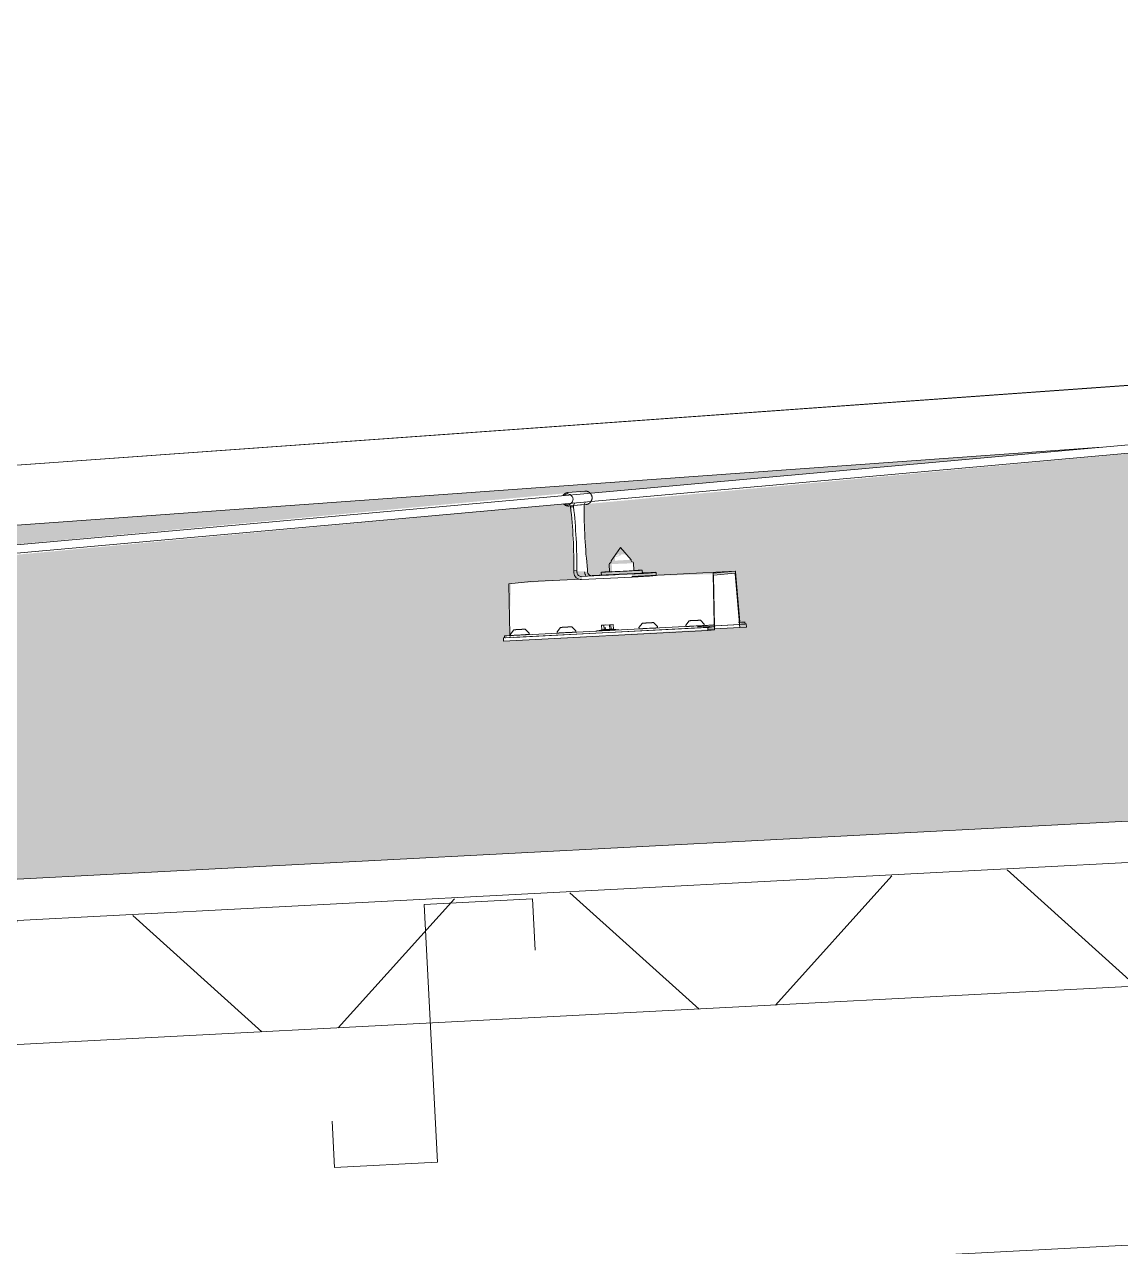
# Model space of a CAD drawing. Header units: millimetres. Extents: x 4237772 to 4686020, y -673 to 29459.
# Drawn here: x 4452934 to 4453996, y 10320 to 11504 of the extents above; entities that cross this region are included whole.
import ezdxf

# ---------------------------------------------------------------- set-up
doc = ezdxf.new("R2010")
doc.units = ezdxf.units.MM
for name, color, linetype, lineweight in [('A-DETL', 90, 'Continuous', 18), ('A-GENM', 13, 'Continuous', 5), ('A-ROOF', 132, 'Continuous', 5), ('A-ROOF-PATT', 132, 'Continuous', 5), ('Q-SPCQ', 91, 'Continuous', 5)]:
    doc.layers.add(name, color=color, linetype=linetype, lineweight=lineweight)

# ---------------------------------------------------------------- blocks, each defined once
blk = doc.blocks.new('Static Line_Sayfa_Metal Deck_Pan Mount - Up to 15 _ pitch - Max 2 Users-1848369-SECTION - GRIDS B1-B2')
at = {"layer": 'Q-SPCQ'}
for p, q in [((4430069.6, 11248.9), (4421898.8, 10513.6)), ((4421899.5, 10505.7), (4430070.3, 11240.9)), ((4427849, 11051.6), (4427832.7, 11050.1)), ((4427849.3, 11051.6), (4427849, 11051.6)), ((4427833.6, 11037.1), (4427833.9, 11037.2)), ((4427833.9, 11037.2), (4427850.2, 11038.6)), ((4427835.2, 11037.5), (4427835.2, 11036.3)), ((4427835.2, 11036.3), (4427838.2, 11036.5)), ((4427838.1, 11037.7), (4427839.2, 11039.8)), ((4427838.1, 11037.7), (4427848.4, 11038.6)), ((4427838.2, 11036.5), (4427838.1, 11037.7)), ((4427849.5, 11040.7), (4427848.4, 11038.6)), ((4427848.4, 11038.6), (4427848.5, 11037.4)), ((4427874.6, 10984.1), (4427883.7, 10997)), ((4427894, 10985.1), (4427883.7, 10997)), ((4427872.7, 10980.8), (4427873.1, 10981.5)), ((4427872.7, 10980.8), (4427873.1, 10973.4)), ((4427874.3, 10982.3), (4427873.1, 10981.5)), ((4427874.7, 10983), (4427874.3, 10982.3)), ((4427874.6, 10984.1), (4427874.7, 10983)), ((4427894, 10984.1), (4427894, 10985.1)), ((4427894, 10984.1), (4427894.5, 10983.4)), ((4427895.8, 10982.7), (4427894.5, 10983.4)), ((4427896.2, 10982), (4427895.8, 10982.7)), ((4427896.6, 10974.6), (4427896.2, 10982)), ((4427775.5, 10961.9), (4427796.8, 10963.9)), ((4427845.8, 10966.4), (4427796.8, 10963.9)), ((4427841.4, 10974.6), (4427838.5, 10974.4)), ((4427838.5, 10974.4), (4427838.6, 10972.4)), ((4427841.5, 10972.6), (4427841.4, 10974.6)), ((4427894.7, 10971.3), (4427845.7, 10968.8)), ((4427845.9, 10965.8), (4427894.9, 10968.3)), ((4427851.7, 10975.5), (4427851.8, 10973.5)), ((4427856, 10969.7), (4427905, 10972.2)), ((4427865, 10973), (4427865.2, 10970)), ((4427994.9, 10974.1), (4427894.8, 10968.9)), ((4427905.2, 10969.2), (4427894.9, 10968.7)), ((4427904.9, 10972), (4427904.7, 10975)), ((4427911.5, 10972.2), (4427917.9, 10972.8)), ((4427911.7, 10969.3), (4427918.1, 10969.8)), ((4427918.2, 10969.8), (4427918.1, 10972.8)), ((4427973.4, 10971.4), (4427974.4, 10922.8)), ((4427994.9, 10974.1), (4427973.5, 10972.2)), ((4427973.8, 10970.2), (4427994.8, 10972.1)), ((4427974.7, 10920.8), (4427973.8, 10969.4)), ((4427994.9, 10971.3), (4427999.1, 10923)), ((4427999.2, 10925), (4427995, 10973.3)), ((4427776.3, 10912.6), (4427775.4, 10961.2)), ((4427770.2, 10909.3), (4427968.2, 10919.5)), ((4427770.3, 10906.3), (4427968.4, 10916.5)), ((4427780, 10911.8), (4427958.2, 10921)), ((4427780.1, 10909.8), (4427958.3, 10919)), ((4427865.8, 10917.2), (4427860.1, 10916)), ((4427868.7, 10921.9), (4427865.4, 10921.7)), ((4427865.4, 10921.7), (4427867.5, 10921.8)), ((4427865.6, 10917.2), (4427865.4, 10921.7)), ((4427869, 10916.5), (4427865.6, 10916.3)), ((4427867.5, 10921.8), (4427873.1, 10922.1)), ((4427867.5, 10921.8), (4427867.7, 10917.2)), ((4427867.8, 10916.4), (4427873.4, 10916.7)), ((4427868.9, 10919.9), (4427869, 10917.4)), ((4427873.1, 10922.1), (4427876.6, 10922.3)), ((4427873.1, 10922.1), (4427873.3, 10917.5)), ((4427873.4, 10916.7), (4427876.9, 10916.9)), ((4427876.6, 10922.3), (4427874.3, 10922.2)), ((4427874.3, 10922.2), (4427874.6, 10917.6)), ((4427876.9, 10916.9), (4427874.6, 10916.8)), ((4427882, 10917.1), (4427876.4, 10917.7)), ((4427876.6, 10922.3), (4427876.8, 10917.7)), ((4427901.6, 10919.5), (4427901.7, 10918.1)), ((4427919.6, 10919.1), (4427919.6, 10920.4)), ((4427946.9, 10921.8), (4427947, 10920.5)), ((4427958.3, 10920.2), (4427999.2, 10922.3)), ((4427999.1, 10922.3), (4427958.3, 10920.2)), ((4427974.7, 10920.1), (4427958.3, 10919.2)), ((4427964.9, 10921.4), (4427964.9, 10922.7)), ((4427974.7, 10920.1), (4427968.2, 10919.5)), ((4427968.2, 10919.5), (4427968.4, 10916.5)), ((4427968.3, 10917.7), (4427999.3, 10919.3)), ((4427968.4, 10916.5), (4427974.8, 10917.1)), ((4427968.4, 10916.8), (4427974.8, 10917.1)), ((4427974.3, 10922.1), (4427969.4, 10921.6)), ((4427969.5, 10919.6), (4427974.6, 10920.1)), ((4427974.8, 10917.1), (4427974.7, 10920.1)), ((4428005.6, 10922.9), (4427999.1, 10922.3)), ((4427999.1, 10922.3), (4427999.3, 10919.3)), ((4427999.2, 10922.5), (4428005.6, 10922.9)), ((4427999.2, 10922.3), (4428004.3, 10922.7)), ((4428004.2, 10924.7), (4427999.3, 10924.3)), ((4427999.3, 10919.3), (4428005.7, 10919.9)), ((4427999.3, 10919.5), (4428005.7, 10919.9)), ((4428004.4, 10922.8), (4428004.3, 10924.8)), ((4428005.7, 10919.9), (4428005.6, 10922.9)), ((4427770.2, 10909.3), (4427776.6, 10909.9)), ((4427770.3, 10906.3), (4427770.2, 10909.3)), ((4427771.3, 10911.4), (4427771.4, 10909.4)), ((4427771.4, 10911.4), (4427776.2, 10911.8)), ((4427776.5, 10909.9), (4427771.5, 10909.4)), ((4427780.1, 10910.1), (4427776.6, 10909.9)), ((4427777.1, 10913), (4427777.1, 10911.7)), ((4427795.1, 10912.7), (4427795.1, 10914)), ((4427822.4, 10915.4), (4427822.4, 10914.1)), ((4427840.4, 10915), (4427840.3, 10916.3)), ((4427865.6, 10916.3), (4427867.8, 10916.4))]:
    blk.add_line(p, q, dxfattribs=at)
at = {"layer": 'Q-SPCQ', "flags": 128}
for points in [[(4427832.7, 11050.1), (4427832.5, 11050.1), (4427832.2, 11050), (4427831.9, 11050), (4427831.7, 11049.9), (4427831.4, 11049.9), (4427831.2, 11049.8), (4427830.9, 11049.7), (4427830.7, 11049.6), (4427830.4, 11049.5), (4427830.2, 11049.3), (4427830, 11049.2), (4427829.8, 11049.1), (4427829.5, 11048.9), (4427829.3, 11048.8), (4427829.1, 11048.6), (4427828.9, 11048.4), (4427828.7, 11048.3), (4427828.6, 11048.1), (4427828.4, 11047.9), (4427828.2, 11047.7), (4427828.1, 11047.5), (4427827.9, 11047.3)], [(4427850.2, 11038.6), (4427850.5, 11038.7), (4427850.7, 11038.7), (4427851, 11038.7), (4427851.3, 11038.8), (4427851.5, 11038.9), (4427851.8, 11039), (4427852, 11039), (4427852.3, 11039.1), (4427852.5, 11039.3), (4427852.7, 11039.4), (4427853, 11039.5), (4427853.2, 11039.6), (4427853.4, 11039.8), (4427853.6, 11039.9), (4427853.8, 11040.1), (4427854, 11040.3), (4427854.2, 11040.5), (4427854.4, 11040.6), (4427854.6, 11040.8), (4427854.7, 11041), (4427854.9, 11041.2), (4427855, 11041.5), (4427855.2, 11041.7), (4427855.3, 11041.9), (4427855.4, 11042.1), (4427855.5, 11042.4), (4427855.7, 11042.6), (4427855.7, 11042.8), (4427855.8, 11043.1), (4427855.9, 11043.3), (4427856, 11043.6), (4427856, 11043.8), (4427856.1, 11044.1), (4427856.1, 11044.3), (4427856.1, 11044.6), (4427856.2, 11044.8), (4427856.2, 11045.1), (4427856.2, 11045.4), (4427856.1, 11045.6), (4427856.1, 11045.9), (4427856.1, 11046.1), (4427856, 11046.4), (4427856, 11046.6), (4427855.9, 11046.9), (4427855.8, 11047.1), (4427855.8, 11047.4), (4427855.7, 11047.6), (4427855.6, 11047.8), (4427855.4, 11048.1), (4427855.3, 11048.3), (4427855.2, 11048.5), (4427855, 11048.7), (4427854.9, 11048.9), (4427854.7, 11049.2), (4427854.6, 11049.3), (4427854.4, 11049.5), (4427854.2, 11049.7), (4427854, 11049.9), (4427853.8, 11050.1), (4427853.6, 11050.2), (4427853.4, 11050.4), (4427853.2, 11050.5), (4427853, 11050.7), (4427852.8, 11050.8), (4427852.5, 11050.9), (4427852.3, 11051), (4427852, 11051.1), (4427851.8, 11051.2), (4427851.5, 11051.3), (4427851.3, 11051.4), (4427851, 11051.4), (4427850.8, 11051.5), (4427850.5, 11051.5), (4427850.2, 11051.6), (4427850, 11051.6), (4427849.7, 11051.6), (4427849.5, 11051.6), (4427849.3, 11051.6)], [(4427828.5, 11039.2), (4427828.7, 11039), (4427828.9, 11038.8), (4427829.1, 11038.6), (4427829.3, 11038.5), (4427829.5, 11038.3), (4427829.7, 11038.2), (4427830, 11038), (4427830.2, 11037.9), (4427830.4, 11037.8), (4427830.7, 11037.7), (4427830.9, 11037.6), (4427831.1, 11037.5), (4427831.4, 11037.4), (4427831.7, 11037.3), (4427831.9, 11037.3), (4427832.2, 11037.2), (4427832.4, 11037.2), (4427832.7, 11037.2), (4427833, 11037.1), (4427833.2, 11037.1), (4427833.5, 11037.1), (4427833.6, 11037.1)], [(4427777.1, 10913), (4427780.4, 10917.2), (4427780.6, 10917.2), (4427780.7, 10917.2), (4427780.8, 10917.2)], [(4427795.1, 10914), (4427791.3, 10917.8), (4427791.1, 10917.8), (4427791, 10917.8), (4427790.9, 10917.8), (4427790.8, 10917.8), (4427790.8, 10917.8), (4427790.7, 10917.8), (4427790.6, 10917.8), (4427790.6, 10917.8), (4427790.5, 10917.8), (4427790.4, 10917.8), (4427790.3, 10917.8), (4427790.2, 10917.8), (4427790.1, 10917.7), (4427790, 10917.7), (4427789.9, 10917.7), (4427789.8, 10917.7), (4427789.6, 10917.7), (4427789.5, 10917.7), (4427789.3, 10917.7), (4427789.2, 10917.7), (4427789, 10917.7), (4427788.9, 10917.7), (4427788.7, 10917.7), (4427788.6, 10917.7), (4427788.4, 10917.7), (4427788.2, 10917.7), (4427788, 10917.6), (4427787.9, 10917.6), (4427787.7, 10917.6), (4427787.5, 10917.6), (4427787.3, 10917.6), (4427787.1, 10917.6), (4427786.9, 10917.6), (4427786.7, 10917.6), (4427786.5, 10917.6), (4427786.3, 10917.6), (4427786.1, 10917.6), (4427785.9, 10917.5), (4427785.7, 10917.5), (4427785.5, 10917.5), (4427785.3, 10917.5), (4427785.1, 10917.5), (4427784.9, 10917.5), (4427784.7, 10917.5), (4427784.5, 10917.5), (4427784.3, 10917.5), (4427784.1, 10917.4), (4427784, 10917.4), (4427783.8, 10917.4), (4427783.6, 10917.4), (4427783.4, 10917.4), (4427783.2, 10917.4), (4427783.1, 10917.4), (4427782.9, 10917.4), (4427782.7, 10917.4), (4427782.6, 10917.4), (4427782.4, 10917.4), (4427782.3, 10917.3), (4427782.2, 10917.3), (4427782, 10917.3), (4427781.9, 10917.3), (4427781.8, 10917.3), (4427781.7, 10917.3), (4427781.6, 10917.3), (4427781.4, 10917.3), (4427781.4, 10917.3), (4427781.3, 10917.3), (4427781.2, 10917.3), (4427781.1, 10917.3), (4427781, 10917.3), (4427781, 10917.3), (4427780.9, 10917.3), (4427780.8, 10917.3), (4427780.8, 10917.3), (4427780.8, 10917.2)], [(4427822.4, 10915.4), (4427825.7, 10919.5), (4427825.9, 10919.6), (4427826, 10919.6), (4427826.1, 10919.6)], [(4427840.3, 10916.3), (4427836.6, 10920.1), (4427836.4, 10920.1), (4427836.3, 10920.1), (4427836.2, 10920.1), (4427836.1, 10920.1), (4427836.1, 10920.1), (4427836, 10920.1), (4427835.9, 10920.1), (4427835.9, 10920.1), (4427835.8, 10920.1), (4427835.7, 10920.1), (4427835.6, 10920.1), (4427835.5, 10920.1), (4427835.4, 10920.1), (4427835.3, 10920.1), (4427835.2, 10920.1), (4427835.1, 10920.1), (4427834.9, 10920.1), (4427834.8, 10920.1), (4427834.6, 10920), (4427834.5, 10920), (4427834.3, 10920), (4427834.2, 10920), (4427834, 10920), (4427833.9, 10920), (4427833.7, 10920), (4427833.5, 10920), (4427833.3, 10920), (4427833.2, 10920), (4427833, 10920), (4427832.8, 10920), (4427832.6, 10919.9), (4427832.4, 10919.9), (4427832.2, 10919.9), (4427832, 10919.9), (4427831.8, 10919.9), (4427831.6, 10919.9), (4427831.4, 10919.9), (4427831.2, 10919.9), (4427831, 10919.9), (4427830.8, 10919.9), (4427830.6, 10919.8), (4427830.4, 10919.8), (4427830.2, 10919.8), (4427830, 10919.8), (4427829.8, 10919.8), (4427829.6, 10919.8), (4427829.4, 10919.8), (4427829.3, 10919.8), (4427829.1, 10919.8), (4427828.9, 10919.8), (4427828.7, 10919.7), (4427828.5, 10919.7), (4427828.4, 10919.7), (4427828.2, 10919.7), (4427828, 10919.7), (4427827.9, 10919.7), (4427827.7, 10919.7), (4427827.6, 10919.7), (4427827.5, 10919.7), (4427827.3, 10919.7), (4427827.2, 10919.7), (4427827.1, 10919.6), (4427827, 10919.6), (4427826.8, 10919.6), (4427826.7, 10919.6), (4427826.6, 10919.6), (4427826.6, 10919.6), (4427826.5, 10919.6), (4427826.4, 10919.6), (4427826.3, 10919.6), (4427826.3, 10919.6), (4427826.2, 10919.6), (4427826.1, 10919.6), (4427826.1, 10919.6), (4427826.1, 10919.6)], [(4427901.6, 10919.5), (4427904.9, 10923.6), (4427905.2, 10923.7), (4427905.3, 10923.7), (4427905.3, 10923.7)], [(4427919.6, 10920.4), (4427915.8, 10924.2), (4427915.6, 10924.2), (4427915.5, 10924.2), (4427915.4, 10924.2), (4427915.4, 10924.2), (4427915.3, 10924.2), (4427915.2, 10924.2), (4427915.2, 10924.2), (4427915.1, 10924.2), (4427915, 10924.2), (4427914.9, 10924.2), (4427914.8, 10924.2), (4427914.7, 10924.2), (4427914.6, 10924.2), (4427914.5, 10924.2), (4427914.4, 10924.2), (4427914.3, 10924.2), (4427914.1, 10924.1), (4427914, 10924.1), (4427913.9, 10924.1), (4427913.7, 10924.1), (4427913.6, 10924.1), (4427913.4, 10924.1), (4427913.2, 10924.1), (4427913.1, 10924.1), (4427912.9, 10924.1), (4427912.7, 10924.1), (4427912.6, 10924.1), (4427912.4, 10924.1), (4427912.2, 10924), (4427912, 10924), (4427911.8, 10924), (4427911.6, 10924), (4427911.4, 10924), (4427911.2, 10924), (4427911, 10924), (4427910.8, 10924), (4427910.6, 10924), (4427910.4, 10924), (4427910.2, 10923.9), (4427910, 10923.9), (4427909.8, 10923.9), (4427909.6, 10923.9), (4427909.4, 10923.9), (4427909.2, 10923.9), (4427909, 10923.9), (4427908.9, 10923.9), (4427908.7, 10923.9), (4427908.5, 10923.9), (4427908.3, 10923.8), (4427908.1, 10923.8), (4427907.9, 10923.8), (4427907.8, 10923.8), (4427907.6, 10923.8), (4427907.4, 10923.8), (4427907.3, 10923.8), (4427907.1, 10923.8), (4427907, 10923.8), (4427906.8, 10923.8), (4427906.7, 10923.8), (4427906.5, 10923.7), (4427906.4, 10923.7), (4427906.3, 10923.7), (4427906.2, 10923.7), (4427906.1, 10923.7), (4427906, 10923.7), (4427905.9, 10923.7), (4427905.8, 10923.7), (4427905.7, 10923.7), (4427905.6, 10923.7), (4427905.6, 10923.7), (4427905.5, 10923.7), (4427905.4, 10923.7), (4427905.4, 10923.7), (4427905.3, 10923.7), (4427905.3, 10923.7)], [(4427946.9, 10921.8), (4427950.2, 10926), (4427950.5, 10926), (4427950.6, 10926), (4427950.6, 10926)], [(4427964.9, 10922.7), (4427961.1, 10926.5), (4427960.9, 10926.5), (4427960.8, 10926.5), (4427960.7, 10926.5), (4427960.7, 10926.5), (4427960.6, 10926.5), (4427960.5, 10926.5), (4427960.5, 10926.5), (4427960.4, 10926.5), (4427960.3, 10926.5), (4427960.2, 10926.5), (4427960.1, 10926.5), (4427960, 10926.5), (4427959.9, 10926.5), (4427959.8, 10926.5), (4427959.7, 10926.5), (4427959.6, 10926.5), (4427959.4, 10926.5), (4427959.3, 10926.5), (4427959.2, 10926.5), (4427959, 10926.5), (4427958.9, 10926.5), (4427958.7, 10926.4), (4427958.5, 10926.4), (4427958.4, 10926.4), (4427958.2, 10926.4), (4427958, 10926.4), (4427957.9, 10926.4), (4427957.7, 10926.4), (4427957.5, 10926.4), (4427957.3, 10926.4), (4427957.1, 10926.4), (4427956.9, 10926.4), (4427956.7, 10926.3), (4427956.5, 10926.3), (4427956.3, 10926.3), (4427956.1, 10926.3), (4427955.9, 10926.3), (4427955.7, 10926.3), (4427955.5, 10926.3), (4427955.3, 10926.3), (4427955.1, 10926.3), (4427954.9, 10926.3), (4427954.7, 10926.2), (4427954.5, 10926.2), (4427954.3, 10926.2), (4427954.1, 10926.2), (4427954, 10926.2), (4427953.8, 10926.2), (4427953.6, 10926.2), (4427953.4, 10926.2), (4427953.2, 10926.2), (4427953.1, 10926.2), (4427952.9, 10926.1), (4427952.7, 10926.1), (4427952.6, 10926.1), (4427952.4, 10926.1), (4427952.3, 10926.1), (4427952.1, 10926.1), (4427952, 10926.1), (4427951.8, 10926.1), (4427951.7, 10926.1), (4427951.6, 10926.1), (4427951.5, 10926.1), (4427951.4, 10926.1), (4427951.3, 10926), (4427951.2, 10926), (4427951.1, 10926), (4427951, 10926), (4427950.9, 10926), (4427950.8, 10926), (4427950.8, 10926), (4427950.7, 10926), (4427950.7, 10926), (4427950.6, 10926), (4427950.6, 10926)]]:
    blk.add_lwpolyline(points, dxfattribs=at)
at = {"layer": 'Q-SPCQ'}
for centre, major_axis, ratio, start_param, end_param in [((4427832.5, 11043.6), (-0.47, 5.2), 0.991613, 0, 0.578027), ((4427832.5, 11043.6), (-0.47, 5.2), 0.991613, 5.198059, 6.245256), ((4427832.5, 11043.6), (-0.47, 5.2), 0.991613, 2.471398, 3.103664), ((4427832.5, 11043.6), (-0.47, 5.2), 0.991613, 3.103664, 4.150861), ((4427828.8, 11004.6), (-3.6, 69.9), 0.129148, 4.258548, 5.176114), ((4427832.5, 11043.6), (-0.47, 5.2), 0.991613, 4.237039, 5.130608), ((4427831.7, 11004.8), (-3.6, 69.9), 0.129148, 4.258548, 5.176114), ((4427858.2, 11007.2), (-3.6, 69.9), 0.129148, 1.116956, 2.034521), ((4427845.5, 10972.8), (-0.63, 6.97), 0.991613, 1.532867, 3.103664), ((4427845.5, 10972.8), (-0.36, 3.98), 0.991613, 1.532867, 3.103664), ((4427855.8, 10973.7), (-0.63, 6.97), 0.991613, 1.532867, 2.056466), ((4427855.8, 10973.7), (-0.36, 3.98), 0.991613, 1.532867, 2.841864), ((4427884.9, 10974), (19.8, 1), 0.004901, 3.012082, 6.153674), ((4427885, 10971), (19.8, 1), 0.004901, 3.012082, 6.153674), ((4427884.9, 10974), (19.8, 1), 0.004901, 2.076476, 3.012082), ((4427885, 10971), (19.8, 1), 0.004901, 6.153674, 9.295267), ((4427884.9, 10974), (11.7, 0.6), 0.004901, 3.012082, 6.153674), ((4427884.9, 10974), (11.7, 0.6), 0.004901, 2.602437, 3.012082), ((4427896.7, 10971.5), (15, 0.8), 0.004901, 4.582878, 6.153674), ((4427896.8, 10968.5), (15, 0.8), 0.004901, 4.582878, 6.153674), ((4427884.9, 10974), (19.8, 1), 0.004901, 6.153674, 7.186127), ((4427903.1, 10972.1), (15, 0.8), 0.004901, 6.153674, 7.724471), ((4427903.2, 10969.1), (15, 0.8), 0.004901, 6.153674, 7.724471), ((4427973.6, 10971.2), (-0.051, 0.999), 0.129148, 0.004942, 1.323579), ((4427973.9, 10969.2), (-0.051, 0.999), 0.129148, 0.004942, 1.323579), ((4427994.8, 10971.1), (-0.051, 0.999), 0.129148, 4.969491, 6.283185), ((4427994.9, 10973.1), (-0.051, 0.999), 0.129148, 4.969491, 5.848582), ((4427775.5, 10960.9), (-0.051, 0.999), 0.129148, 0.224715, 1.323579), ((4427871, 10916.6), (11, 0.6), 0.004901, 6.153674, 9.295267), ((4427871, 10916.6), (11, 0.6), 0.004901, 5.106477, 6.153674), ((4427910.7, 10918.6), (8.99, 0.47), 0.004901, 3.012082, 4.059279), ((4427910.7, 10918.6), (8.99, 0.47), 0.004901, 6.153674, 9.295267), ((4427910.7, 10918.6), (8.99, 0.47), 0.004901, 5.106477, 6.153674), ((4427956, 10920.9), (8.99, 0.47), 0.004901, 3.012082, 4.059279), ((4427956, 10920.9), (8.99, 0.47), 0.004901, 6.153674, 9.295267), ((4427959.5, 10921.1), (9.99, 0.52), 0.004901, 4.582878, 6.153674), ((4427956, 10920.9), (8.99, 0.47), 0.004901, 5.106477, 6.153674), ((4427959.6, 10919.1), (9.99, 0.52), 0.004901, 5.630076, 6.153674), ((4427974.2, 10923.1), (-0.051, 0.999), 0.129148, 3.366308, 4.465172), ((4427974.5, 10921.1), (-0.051, 0.999), 0.129148, 3.146535, 4.465172), ((4427994.3, 10924.2), (9.99, 0.52), 0.004901, 6.153674, 7.462671), ((4427994.4, 10922.2), (9.99, 0.52), 0.004901, 6.153674, 7.462671), ((4427999.2, 10923.3), (-0.051, 0.999), 0.129148, 1.827898, 2.926762), ((4427999.3, 10925.3), (-0.051, 0.999), 0.129148, 1.827898, 3.141593), ((4427781.3, 10911.9), (9.99, 0.52), 0.004901, 3.012082, 4.582878), ((4427781.4, 10909.9), (9.99, 0.52), 0.004901, 3.012082, 3.535681), ((4427776.2, 10912.8), (-0.051, 0.999), 0.129148, 3.366308, 4.465172), ((4427776.5, 10910.9), (-0.051, 0.999), 0.129148, 3.146535, 4.465172), ((4427786.1, 10912.2), (8.99, 0.47), 0.004901, 3.012082, 3.86853), ((4427786.1, 10912.2), (8.99, 0.47), 0.004901, 6.153674, 9.295267), ((4427786.1, 10912.2), (8.99, 0.47), 0.004901, 5.106477, 6.153674), ((4427831.4, 10914.5), (8.99, 0.47), 0.004901, 3.012082, 4.059279), ((4427831.4, 10914.5), (8.99, 0.47), 0.004901, 6.153674, 9.295267), ((4427831.4, 10914.5), (8.99, 0.47), 0.004901, 5.106477, 6.153674), ((4427871, 10916.6), (11, 0.6), 0.004901, 3.012082, 4.059279)]:
    blk.add_ellipse(centre, major_axis=major_axis, ratio=ratio, start_param=start_param, end_param=end_param, dxfattribs=at)
for points in [[(4427865.6, 10917.2), (4427866.2, 10917.3), (4427867.3, 10917.4), (4427868.4, 10917.4), (4427869, 10917.4)], [(4427867.7, 10917.2), (4427867.4, 10917.3), (4427866.7, 10917.4), (4427866, 10917.3), (4427865.6, 10917.2)], [(4427873.3, 10917.5), (4427872.4, 10917.5), (4427870.5, 10917.5), (4427868.7, 10917.4), (4427867.7, 10917.2)], [(4427869, 10917.4), (4427869.9, 10917.5), (4427871.8, 10917.7), (4427873.6, 10917.7), (4427874.6, 10917.6)], [(4427876.8, 10917.7), (4427876.2, 10917.7), (4427875.1, 10917.8), (4427873.9, 10917.6), (4427873.3, 10917.5)], [(4427874.6, 10917.6), (4427874.9, 10917.7), (4427875.7, 10917.8), (4427876.4, 10917.8), (4427876.8, 10917.7)]]:
    blk.add_open_spline(points, degree=3, dxfattribs=at)
blk = doc.blocks.new('GT01 - GT01-2642391-SECTION - GRIDS B1-B2')
at = {"layer": 'A-GENM'}
for p, q in [((4409876.5, 9824.6), (4428941.3, 11194.8)), ((4409878.6, 9824.6), (4428943.2, 11194.8))]:
    blk.add_line(p, q, dxfattribs=at)

msp = doc.modelspace()

# ---------------------------------------------------------------- hatches: boundary and pattern name
at = {"layer": 'A-ROOF-PATT'}
h = msp.add_hatch(dxfattribs=at)
h.set_pattern_fill('FP_187', color=256, style=0, pattern_type=2)
h.set_pattern_definition([(3.013, (37691.9309, -226018.123), (-31.18210451525, -1.0529e-05), [])])
h.paths.add_polyline_path([(4446822.7, 10371.9), (4446831.5, 10372.4), (4446831.7, 10369.1), (4446837.2, 10370), (4446837.1, 10372.7), (4446822.1, 10371.9)])
h.paths.add_polyline_path([(4447460.8, 10390.4), (4447461.4, 10390.4), (4447460.8, 10426.5)])
h.paths.add_polyline_path([(4435506.2, 9766.6), (4446705.4, 10350.9), (4446710.4, 10360.2), (4446785.1, 10367.4), (4446784.9, 10370), (4446800.8, 10373.4), (4446800.3, 10382.5), (4446826.3, 10384), (4446826.9, 10372.6), (4446852.5, 10373.8), (4446852.8, 10370.2), (4446922.5, 10373.8), (4446927.3, 10362.5), (4447460.8, 10390.4), (4447462.7, 10427.3), (4447531.2, 10432.2), (4447531.1, 10434.1), (4447580.2, 10434.4), (4447580.2, 10434.2), (4447680.2, 10437.1), (4447680.7, 10432.2), (4447684.4, 10402), (4461505.4, 11123.2), (4461702.7, 11188.8), (4461702.7, 11216.8), (4461413.3, 11202), (4461413.3, 11495.4), (4461113.1, 11479.6), (4461111.4, 11277.7), (4460816.9, 11226.6), (4460803.9, 11228.3), (4460788.7, 11235.7), (4460779, 11244.5), (4460771.9, 11255.5), (4460768, 11268), (4460767.5, 11281), (4460770.3, 11293.8), (4460775.3, 11303.8), (4460785.5, 11315), (4460797.5, 11322.2), (4460814.6, 11327), (4461013.1, 11362), (4461013.1, 11474.3), (4456579.3, 11241.1), (4456599.2, 11193.6), (4456641.7, 11195.8), (4456641.7, 11189.8), (4456526.4, 11181.1), (4456524.9, 11187.2), (4456505.6, 11233.2), (4456436.4, 11228.9), (4456419.8, 11178.3), (4456306.6, 11169.8), (4456306.4, 11175.8), (4456349.2, 11179.6), (4456366.4, 11229.1), (4456348.5, 11228.9), (4455705.8, 11195.1), (4455707.7, 11174), (4455697.4, 11174.6), (4455696, 11175), (4455694.3, 11174.9), (4455693.6, 11194.5), (4454961.7, 11155.2), (4454964.9, 11107.2), (4454954.6, 11107.7), (4454953.8, 11108.2), (4454951.5, 11108.1), (4454949.8, 11155.3), (4454420.5, 11126), (4454221.1, 11106), (4454218.8, 11104), (4454220.6, 11056.5), (4454222.1, 11040.3), (4454211.8, 11040.9), (4454211.1, 11041.4), (4454208.8, 11041.3), (4454206.2, 11096.3), (4454207, 11103.2), (4454208.5, 11103.3), (4454208.5, 11104.4), (4454203, 11105.2), (4454198.4, 11106), (4453478.3, 11039.1), (4453476, 11037.1), (4453477.9, 10989.7), (4453479.4, 10973.5), (4453469.1, 10974.1), (4453468.3, 10974.5), (4453466, 10974.4), (4453463.5, 11029.4), (4453464.3, 11036.4), (4453465.7, 11036.5), (4453465.7, 11037.5), (4453460.3, 11038.3), (4453455.7, 11039.1), (4452735.5, 10972.3), (4452733.2, 10970.3), (4452735.1, 10922.9), (4452736.6, 10906.7), (4452726.3, 10907.2), (4452725.5, 10907.7), (4452723.2, 10907.6), (4452720.7, 10962.6), (4452721.5, 10969.6), (4452723, 10969.6), (4452722.9, 10970.7), (4452717.5, 10971.5), (4452712.9, 10972.3), (4451992.8, 10905.4), (4451990.4, 10903.5), (4451992.3, 10856), (4451993.8, 10839.8), (4451983.5, 10840.4), (4451982.7, 10840.9), (4451980.5, 10840.7), (4451977.9, 10895.7), (4451978.7, 10902.7), (4451980.2, 10902.8), (4451980.1, 10903.9), (4451974.7, 10904.7), (4451970.1, 10905.5), (4451250, 10838.6), (4451247.7, 10836.6), (4451249.5, 10789.2), (4451251.1, 10773), (4451240.7, 10773.6), (4451240, 10774), (4451237.7, 10773.9), (4451235.1, 10828.9), (4451235.9, 10835.9), (4451237.4, 10836), (4451237.4, 10837), (4451232, 10837.8), (4451227.3, 10838.6), (4450507.2, 10771.8), (4450504.9, 10769.8), (4450506.8, 10722.3), (4450508.3, 10706.2), (4450498, 10706.7), (4450497.2, 10707.2), (4450494.9, 10707.1), (4450492.4, 10762.1), (4450493.2, 10769.1), (4450494.7, 10769.1), (4450494.6, 10770.2), (4450489.2, 10771), (4450484.6, 10771.8), (4449764.4, 10704.9), (4449762.1, 10703), (4449764, 10655.5), (4449765.5, 10639.3), (4449755.2, 10639.9), (4449755, 10640.4), (4449752.1, 10640.2), (4449749.6, 10695.2), (4449750.4, 10702.2), (4449751.9, 10702.3), (4449751.8, 10703.4), (4449746.4, 10704.2), (4449741.8, 10705), (4449021.7, 10638.1), (4449019.4, 10636.1), (4449021.2, 10588.7), (4449022.7, 10572.5), (4449012.4, 10573.1), (4449011.7, 10573.5), (4449009.4, 10573.4), (4449006.8, 10628.4), (4449007.6, 10635.4), (4449009.1, 10635.5), (4449009, 10636.5), (4449003.6, 10637.3), (4448999, 10638.1), (4448278.9, 10571.3), (4448276.6, 10569.3), (4448279.4, 10511.8), (4448280, 10505.6), (4448269.6, 10507), (4448269.5, 10506.7), (4448266.6, 10508.8), (4448264, 10561.6), (4448264.8, 10568.6), (4448266.3, 10568.6), (4448266.3, 10569.7), (4448260.9, 10570.5), (4448256.3, 10571.3), (4447536.1, 10504.4), (4447533.8, 10502.4), (4447535.7, 10455), (4447537.2, 10438.8), (4447526.9, 10438.8), (4447526.1, 10439.8), (4447523.8, 10439.7), (4447521.3, 10494.7), (4447522.1, 10501.7), (4447523.6, 10501.8), (4447523.5, 10502.8), (4447518.1, 10503.6), (4447513.4, 10507.6), (4447513.2, 10511.2), (4447524.1, 10515.9), (4447537.5, 10515.4), (4447540.4, 10514.9), (4448261.8, 10581.9), (4448264.1, 10582.5), (4448280.3, 10582.3), (4448283.2, 10581.7), (4449006, 10648), (4449006.8, 10649.4), (4449023.1, 10649.1), (4449025.9, 10648.6), (4449747.3, 10715.6), (4449749.6, 10716.2), (4449765.8, 10715.9), (4449768.7, 10715.4), (4450490.1, 10782.4), (4450492.4, 10783), (4450508.6, 10782.8), (4450511.5, 10782.2), (4451232.9, 10849.3), (4451235.2, 10849.9), (4451251.4, 10849.6), (4451254.3, 10849.1), (4451975.6, 10916.1), (4451977.9, 10916.7), (4451994.1, 10916.4), (4451997, 10915.9), (4452718.4, 10982.9), (4452720.7, 10983.5), (4452736.9, 10983.3), (4452739.8, 10982.8), (4453461.2, 11049.8), (4453463.5, 11050.4), (4453479.7, 11050.1), (4453482.6, 11049.6), (4453969.2, 11093.5), (4435680.2, 9779.1)])
h.paths.add_polyline_path([(4446778.8, 10354.8), (4446851.4, 10360), (4446849.5, 10364.3), (4446780.4, 10360), (4446779.5, 10357.1)])
h.paths.add_polyline_path([(4446805.3, 10371.6), (4446806.8, 10373.8), (4446805.4, 10373.4)])
h.paths.add_polyline_path([(4446781.8, 10372.8), (4446781.8, 10392.8), (4446777.1, 10392.8), (4446786.9, 10439.9), (4446791.8, 10440.2), (4446796.6, 10391.1), (4446798.5, 10374.3), (4446784.9, 10373.1)])
h.paths.add_polyline_path([(4446800.2, 10384.7), (4446802.9, 10389.4), (4446810.6, 10391.8), (4446827, 10386.4), (4446802.9, 10384.8)])
h.paths.add_polyline_path([(4447531.1, 10434.1), (4447588, 10437.4), (4447534.7, 10434.3)])
h.paths.add_polyline_path([(4448198.5, 10438.4), (4448198.3, 10441.4), (4448204.4, 10444.2), (4448204.3, 10452.2), (4448205.5, 10494.1), (4448274, 10498.5), (4448274, 10500.9), (4448330.7, 10504.2), (4448322.9, 10503.5), (4448323, 10501.1), (4448423, 10504), (4448425, 10481.1), (4448427.5, 10454.7), (4448427.3, 10453.7), (4448427.2, 10451.4), (4448203.5, 10438.7)])
h.paths.add_polyline_path([(4447560.9, 10438.8), (4447560.5, 10446.2), (4447581.5, 10447), (4447581.9, 10439.9), (4447561.3, 10438.8)])
h.paths.add_polyline_path([(4447561.2, 10453.4), (4447567.5, 10455.8), (4447568.3, 10454.9), (4447565.3, 10454.2)])
h.paths.add_polyline_path([(4447563.8, 10449.5), (4447563.8, 10452.9), (4447568.3, 10454.2), (4447570.2, 10455.8), (4447575, 10455.8), (4447578.6, 10452.2), (4447577.4, 10450.3), (4447568.3, 10449.8)])
h.paths.add_polyline_path([(4448941.3, 10505.3), (4448941.1, 10508.3), (4448947.2, 10511), (4448947.1, 10519.1), (4448948.3, 10560.9), (4449016.7, 10565.4), (4449016.8, 10567.8), (4449073.5, 10571), (4449065.6, 10570.3), (4449065.8, 10567.9), (4449165.8, 10570.8), (4449166.7, 10560.6), (4449170.2, 10521.5), (4449170.1, 10520.5), (4449170, 10518.3), (4448948.6, 10505.7)])
h.paths.add_polyline_path([(4448303.7, 10505.6), (4448303.3, 10513), (4448324.4, 10511.8), (4448324.6, 10506.7), (4448304, 10505.6)])
h.paths.add_polyline_path([(4448304, 10520.2), (4448310.2, 10522.6), (4448311.1, 10521.7), (4448308.1, 10521.1)])
h.paths.add_polyline_path([(4448306.6, 10516.4), (4448306.6, 10519.8), (4448311.1, 10521.1), (4448313, 10522.6), (4448317.8, 10522.6), (4448321.3, 10519), (4448320.2, 10517.1), (4448311.1, 10516.6)])
h.paths.add_polyline_path([(4449684, 10572.1), (4449683.9, 10575.1), (4449690, 10577.9), (4449689.8, 10585.9), (4449691, 10627.8), (4449759.5, 10632.2), (4449759.5, 10634.6), (4449816.3, 10637.9), (4449808.4, 10637.1), (4449808.6, 10634.7), (4449908.6, 10637.6), (4449909.5, 10627.5), (4449913, 10588.4), (4449912.9, 10587.3), (4449912.8, 10585.1), (4449689.1, 10572.4)])
h.paths.add_polyline_path([(4449046.5, 10572.5), (4449046.1, 10579.9), (4449067, 10580.7), (4449067.4, 10573.6), (4449046.8, 10572.5)])
h.paths.add_polyline_path([(4449046.7, 10587.1), (4449053, 10589.5), (4449053.8, 10588.5), (4449050.9, 10587.9)])
h.paths.add_polyline_path([(4449049.3, 10583.2), (4449049.3, 10586.6), (4449053.8, 10587.9), (4449055.7, 10589.5), (4449060.6, 10589.5), (4449064.1, 10585.8), (4449062.9, 10583.9), (4449053.9, 10583.4)])
h.paths.add_polyline_path([(4450426.8, 10639), (4450426.6, 10642), (4450432.7, 10644.7), (4450432.6, 10652.7), (4450433.8, 10694.6), (4450502.3, 10699), (4450502.3, 10701.4), (4450559, 10704.7), (4450551.2, 10704), (4450551.3, 10701.6), (4450651.3, 10704.5), (4450652.2, 10694.3), (4450655.8, 10655.2), (4450655.6, 10654.2), (4450655.5, 10651.9), (4450484.9, 10642)])
h.paths.add_polyline_path([(4449789.2, 10639.3), (4449788.9, 10646.7), (4449809.8, 10647.6), (4449810.2, 10640.4), (4449789.6, 10639.3)])
h.paths.add_polyline_path([(4449789.5, 10653.9), (4449795.8, 10656.3), (4449796.6, 10655.4), (4449793.6, 10654.7)])
h.paths.add_polyline_path([(4449792.1, 10650), (4449792.1, 10653.5), (4449796.6, 10654.7), (4449798.5, 10656.3), (4449803.3, 10656.3), (4449806.9, 10652.7), (4449805.7, 10650.8), (4449796.6, 10650.3)])
h.paths.add_polyline_path([(4451169.6, 10705.8), (4451169.4, 10708.8), (4451175.5, 10711.6), (4451175.4, 10719.6), (4451176.6, 10761.4), (4451245.1, 10765.9), (4451246.9, 10768.5), (4451301.8, 10771.5), (4451293.9, 10770.8), (4451294.1, 10768.4), (4451394.1, 10771.3), (4451395, 10761.1), (4451398.6, 10722), (4451398.4, 10721), (4451398.3, 10718.8), (4451174.6, 10706.1)])
h.paths.add_polyline_path([(4450532, 10706.1), (4450531.6, 10713.5), (4450552.6, 10713.9), (4450553, 10707.3), (4450532.4, 10706.2)])
h.paths.add_polyline_path([(4450532.3, 10720.7), (4450538.6, 10723.1), (4450539, 10722.1), (4450536.4, 10721.6)])
h.paths.add_polyline_path([(4450534.9, 10716.9), (4450532.3, 10720.7), (4450539.4, 10721.6), (4450541.3, 10723.1), (4450546.1, 10723.1), (4450549.7, 10719.5), (4450548.5, 10717.6), (4450539.3, 10717.1)])
h.paths.add_polyline_path([(4451912.3, 10772.6), (4451912.2, 10775.6), (4451918.3, 10778.4), (4451918.2, 10786.4), (4451919.4, 10828.3), (4451987.8, 10832.7), (4451989.4, 10835.3), (4452044.6, 10838.4), (4452036.7, 10837.6), (4452036.9, 10835.2), (4452136.9, 10838.2), (4452137.8, 10828), (4452141.3, 10788.9), (4452141.2, 10787.8), (4452141.1, 10785.6), (4451917.4, 10772.9)])
h.paths.add_polyline_path([(4451274.8, 10773), (4451274.4, 10780.4), (4451295.4, 10781.2), (4451295.7, 10774.1), (4451275.1, 10773)])
h.paths.add_polyline_path([(4451275.1, 10787.6), (4451281.3, 10790), (4451282.2, 10789), (4451279.2, 10788.4)])
h.paths.add_polyline_path([(4451277.7, 10783.7), (4451277.7, 10787.1), (4451282.2, 10788.4), (4451284.1, 10790), (4451288.9, 10790), (4451292.4, 10786.3), (4451291.2, 10784.4), (4451282.2, 10783.9)])
h.paths.add_polyline_path([(4452655.1, 10839.5), (4452655, 10842.5), (4452661.1, 10845.2), (4452660.9, 10856.3), (4452662.1, 10895.1), (4452730.6, 10899.6), (4452731.8, 10902.1), (4452787.4, 10905.2), (4452779.5, 10904.5), (4452779.7, 10902.1), (4452879.6, 10905), (4452880.5, 10894.8), (4452884.1, 10855.7), (4452884, 10854.7), (4452883.9, 10852.4), (4452660.2, 10839.7)])
h.paths.add_polyline_path([(4452017.6, 10839.8), (4452017.2, 10847.2), (4452038.1, 10848.1), (4452038.5, 10840.9), (4452017.9, 10839.8)])
h.paths.add_polyline_path([(4452017.8, 10854.4), (4452023, 10858.1), (4452024.9, 10855.9), (4452022, 10855.3)])
h.paths.add_polyline_path([(4452020.4, 10850.6), (4452020.4, 10854), (4452024.9, 10855.3), (4452025.8, 10856.3), (4452029.4, 10858.1), (4452035.2, 10853.2), (4452034, 10851.3), (4452025, 10850.8)])
h.paths.add_polyline_path([(4453397.9, 10906.3), (4453397.7, 10909.3), (4453403.8, 10912.1), (4453403.7, 10920.1), (4453404.9, 10961.9), (4453473.4, 10966.4), (4453474.3, 10968.9), (4453530.1, 10972.1), (4453522.3, 10971.3), (4453522.4, 10968.9), (4453622.4, 10971.8), (4453623.3, 10961.7), (4453626.9, 10922.5), (4453626.7, 10921.5), (4453626.6, 10919.3), (4453402.9, 10906.6)])
h.paths.add_polyline_path([(4452760.3, 10906.6), (4452759.9, 10914.1), (4452780.9, 10914.4), (4452781.3, 10907.8), (4452760.7, 10906.7)])
h.paths.add_polyline_path([(4452760.6, 10921.2), (4452766.9, 10923.7), (4452767.3, 10922.6), (4452764.7, 10922.1)])
h.paths.add_polyline_path([(4452763.2, 10917.4), (4452760.6, 10921.2), (4452767.7, 10922.1), (4452769.6, 10923.7), (4452774.4, 10923.7), (4452778, 10920), (4452776.8, 10918.1), (4452767.6, 10917.6)])
h.paths.add_polyline_path([(4454140.7, 10973.1), (4454140.5, 10976.1), (4454146.6, 10978.9), (4454146.5, 10986.9), (4454147.7, 11028.8), (4454216.1, 11033.2), (4454216.7, 11035.7), (4454272.9, 11038.9), (4454265, 11038.1), (4454265.2, 11035.8), (4454365.2, 11038.7), (4454366.1, 11028.5), (4454369.7, 10989.4), (4454369.5, 10988.4), (4454369.4, 10986.1), (4454145.7, 10973.4)])
h.paths.add_polyline_path([(4453503.1, 10973.5), (4453502.7, 10980.9), (4453523.7, 10981.7), (4453524, 10974.6), (4453503.5, 10973.5)])
h.paths.add_polyline_path([(4453503.4, 10988.1), (4453509.6, 10990.5), (4453510.5, 10989.5), (4453507.5, 10988.9)])
h.paths.add_polyline_path([(4453506, 10984.2), (4453506, 10987.6), (4453510.5, 10988.9), (4453512.4, 10990.5), (4453517.2, 10990.5), (4453520.7, 10986.9), (4453519.6, 10985), (4453510.5, 10984.5)])
h.paths.add_polyline_path([(4454883.4, 11040), (4454883.3, 11043), (4454889.4, 11045.7), (4454889, 11068.4), (4454890.4, 11095.6), (4454958.9, 11100.1), (4454959.2, 11102.5), (4455015.7, 11105.7), (4455007.8, 11105), (4455008, 11102.6), (4455108, 11105.5), (4455108.9, 11095.3), (4455112.4, 11056.2), (4455112.3, 11055.2), (4455112.2, 11053), (4454888.5, 11040.2)])
h.paths.add_polyline_path([(4454245.9, 11040.3), (4454245.5, 11047.7), (4454266.4, 11048.6), (4454266.8, 11041.4), (4454246.2, 11040.3)])
h.paths.add_polyline_path([(4454246.2, 11054.9), (4454252.4, 11057.3), (4454253.2, 11056.4), (4454250.3, 11055.8)])
h.paths.add_polyline_path([(4454248.7, 11051.1), (4454248.7, 11054.5), (4454253.3, 11055.8), (4454255.2, 11057.3), (4454260, 11057.3), (4454263.5, 11053.7), (4454262.3, 11051.8), (4454253.3, 11051.3)])
h.paths.add_polyline_path([(4455626.2, 11106.8), (4455626, 11109.8), (4455632.2, 11112.6), (4455632, 11120.6), (4455633.2, 11162.5), (4455701.7, 11166.9), (4455701.7, 11169.3), (4455758.5, 11172.6), (4455750.6, 11171.8), (4455750.7, 11169.4), (4455850.7, 11172.3), (4455852.5, 11151.7), (4455855.2, 11123.1), (4455855, 11122), (4455854.9, 11119.8), (4455631.2, 11107.1)])
h.paths.add_polyline_path([(4454988.7, 11107.2), (4454988.3, 11114.6), (4455009.2, 11114.9), (4455009.6, 11108.3), (4454989, 11107.2)])
h.paths.add_polyline_path([(4454988.9, 11121.8), (4454995.2, 11124.2), (4454995.6, 11123.1), (4454993, 11122.6)])
h.paths.add_polyline_path([(4454991.5, 11117.9), (4454988.9, 11121.8), (4454996, 11122.6), (4454997.9, 11124.2), (4455002.8, 11124.2), (4455006.3, 11120.5), (4455005.1, 11118.6), (4454995.9, 11118.1)])
h.paths.add_polyline_path([(4455731.4, 11174), (4455731, 11181.4), (4455752, 11181.8), (4455752.4, 11175.1), (4455731.8, 11174)])
h.paths.add_polyline_path([(4455731.7, 11188.6), (4455738, 11191), (4455738.4, 11190), (4455735.8, 11189.4)])
h.paths.add_polyline_path([(4455734.3, 11184.7), (4455731.7, 11188.6), (4455738.8, 11189.4), (4455740.7, 11191), (4455745.5, 11191), (4455749.1, 11187.4), (4455747.9, 11185.5), (4455738.7, 11185)])
h.paths.add_polyline_path([(4462928.8, 11280.3), (4467172.6, 11503.7), (4466984.3, 11503.7), (4466984.3, 11494), (4462928.8, 11281.3)])
h = msp.add_hatch(dxfattribs=at)
h.set_pattern_fill('FP_186', color=256, angle=225, style=0, pattern_type=2)
h.set_pattern_definition([(47.987, (4488880.53, 10654.8), (-222.8979, 200.7898), []), (137.987, (4488880.53, 10654.8), (-200.7898, -222.8979), [])])
h.paths.add_polyline_path([(4435506.2, 9606.4), (4461505.4, 10963), (4461505.4, 11083.1), (4446985.8, 10323.9), (4446985.7, 10320.9), (4446870.4, 10312.2), (4446868.5, 10319.4), (4446766, 10312.6), (4446766, 10309.6), (4446650.5, 10300.9), (4446650.4, 10306.9), (4446650.1, 10308), (4435506.2, 9726.5)])

# ---------------------------------------------------------------- linework, layer by layer
at = {"layer": 'A-DETL', "lineweight": 13}
for p, q in [((4453425.8, 10656.6), (4453320.9, 10651.1)), ((4453425.8, 10656.6), (4453428.4, 10606.7)), ((4453320.9, 10651.1), (4453334, 10401.5)), ((4453234.1, 10396.2), (4453231.8, 10441.2)), ((4453334, 10401.5), (4453234.1, 10396.2))]:
    msp.add_line(p, q, dxfattribs=at)
at = {"layer": 'A-ROOF', "lineweight": 15}
for p, q in [((4461505.4, 11123.2), (4447683.3, 10402)), ((4437833.2, 9477.5), (4461505.4, 10712.6))]:
    msp.add_line(p, q, dxfattribs=at)
at = {"layer": 'A-ROOF'}
for p, q in [((4453977.4, 11094.1), (4435506.2, 9766.6)), ((4446985.7, 10325.5), (4461505.4, 11083.1)), ((4435506.2, 9606.4), (4461505.4, 10963))]:
    msp.add_line(p, q, dxfattribs=at)

# ---------------------------------------------------------------- block references
at = {"layer": 'A-GENM'}
msp.add_blockref('GT01 - GT01-2642391-SECTION - GRIDS B1-B2', (25627.5, 0), dxfattribs=at)
at = {"layer": 'Q-SPCQ'}
msp.add_blockref('Static Line_Sayfa_Metal Deck_Pan Mount - Up to 15 _ pitch - Max 2 Users-1848369-SECTION - GRIDS B1-B2', (25627.5, 0), dxfattribs=at)

doc.saveas('drawing.dxf')
